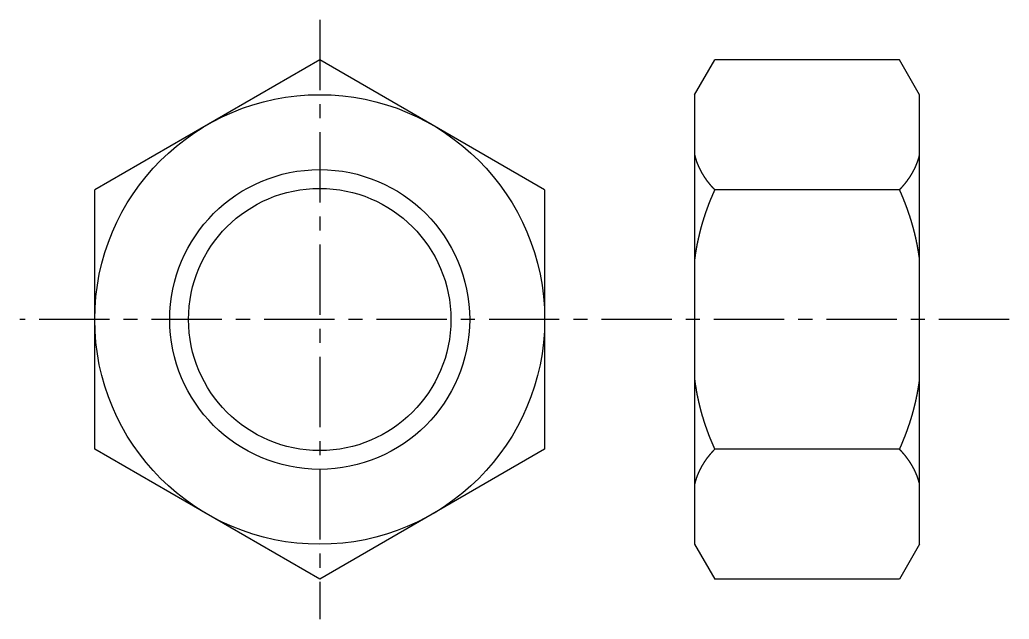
# Model space of a CAD drawing. Extents: x 56 to 259, y 61 to 128.
# Drawn here: x 241.15 to 258.74, y 106.03 to 116.69 of the extents above; entities that cross this region are included whole.
import ezdxf

# ---------------------------------------------------------------- set-up
doc = ezdxf.new("R2010")
doc.units = 0
doc.linetypes.add('CENTER', pattern=[2, 1.25, -0.25, 0.25, -0.25])
doc.layers.get('0').update_dxf_attribs({"linetype": 'CONTINUOUS'})
doc.layers.add('CENTER', color=1, linetype='CENTER')

msp = doc.modelspace()

# ---------------------------------------------------------------- linework, layer by layer
at = {"color": 7, "linetype": 'CONTINUOUS'}
for p, q in [((246.482, 115.98), (242.482, 113.671)), ((250.482, 113.671), (246.482, 115.98)), ((253.149, 115.362), (253.506, 115.98)), ((256.792, 115.98), (253.506, 115.98)), ((257.149, 115.362), (256.792, 115.98)), ((253.149, 115.362), (253.149, 111.362)), ((257.149, 111.362), (257.149, 115.362)), ((242.482, 109.052), (242.482, 113.671)), ((250.482, 113.671), (250.482, 109.052)), ((256.792, 113.671), (253.506, 113.671)), ((253.149, 111.362), (253.149, 107.362)), ((257.149, 107.362), (257.149, 111.362)), ((246.482, 106.743), (242.482, 109.052)), ((250.482, 109.052), (246.482, 106.743)), ((256.792, 109.052), (253.506, 109.052)), ((253.149, 107.362), (253.506, 106.743)), ((257.149, 107.362), (256.792, 106.743)), ((256.792, 106.743), (253.506, 106.743))]:
    msp.add_line(p, q, dxfattribs=at)
at = {"color": 7}
for points in [[(253.149, 114.29, 0), (253.149, 114.287, 0), (253.15, 114.285, 0), (253.151, 114.282, 0), (253.151, 114.28, 0), (253.152, 114.278, 0), (253.152, 114.275, 0), (253.153, 114.273, 0), (253.154, 114.27, 0), (253.154, 114.268, 0), (253.155, 114.265, 0), (253.155, 114.263, 0), (253.156, 114.26, 0), (253.157, 114.258, 0), (253.157, 114.256, 0), (253.158, 114.253, 0), (253.159, 114.251, 0), (253.159, 114.248, 0), (253.16, 114.246, 0), (253.161, 114.243, 0), (253.161, 114.241, 0), (253.162, 114.239, 0), (253.163, 114.236, 0), (253.163, 114.234, 0), (253.164, 114.231, 0), (253.165, 114.229, 0), (253.166, 114.226, 0), (253.166, 114.224, 0), (253.167, 114.222, 0), (253.168, 114.219, 0), (253.169, 114.217, 0), (253.169, 114.214, 0), (253.17, 114.212, 0), (253.171, 114.21, 0), (253.172, 114.207, 0), (253.172, 114.205, 0), (253.173, 114.202, 0), (253.174, 114.2, 0), (253.175, 114.198, 0), (253.175, 114.195, 0), (253.176, 114.193, 0), (253.177, 114.19, 0), (253.178, 114.188, 0), (253.179, 114.186, 0), (253.179, 114.183, 0), (253.18, 114.181, 0), (253.181, 114.178, 0), (253.182, 114.176, 0), (253.183, 114.174, 0), (253.184, 114.171, 0), (253.184, 114.169, 0), (253.185, 114.167, 0), (253.186, 114.164, 0), (253.187, 114.162, 0), (253.188, 114.159, 0), (253.189, 114.157, 0), (253.19, 114.155, 0), (253.19, 114.152, 0), (253.191, 114.15, 0), (253.192, 114.148, 0), (253.193, 114.145, 0), (253.194, 114.143, 0), (253.195, 114.141, 0), (253.196, 114.138, 0), (253.197, 114.136, 0), (253.198, 114.134, 0), (253.199, 114.131, 0), (253.2, 114.129, 0), (253.2, 114.126, 0), (253.201, 114.124, 0), (253.202, 114.122, 0), (253.203, 114.119, 0), (253.204, 114.117, 0), (253.205, 114.115, 0), (253.206, 114.112, 0), (253.207, 114.11, 0), (253.208, 114.108, 0), (253.209, 114.106, 0), (253.21, 114.103, 0), (253.211, 114.101, 0), (253.212, 114.099, 0), (253.213, 114.096, 0), (253.214, 114.094, 0), (253.215, 114.092, 0), (253.216, 114.089, 0), (253.217, 114.087, 0), (253.218, 114.085, 0), (253.219, 114.082, 0), (253.22, 114.08, 0), (253.221, 114.078, 0), (253.222, 114.076, 0), (253.223, 114.073, 0), (253.224, 114.071, 0), (253.226, 114.069, 0), (253.227, 114.066, 0), (253.228, 114.064, 0), (253.229, 114.062, 0), (253.23, 114.06, 0), (253.231, 114.057, 0), (253.232, 114.055, 0), (253.233, 114.053, 0), (253.234, 114.05, 0), (253.235, 114.048, 0), (253.236, 114.046, 0), (253.237, 114.044, 0), (253.239, 114.041, 0), (253.24, 114.039, 0), (253.241, 114.037, 0), (253.242, 114.035, 0), (253.243, 114.032, 0), (253.244, 114.03, 0), (253.245, 114.028, 0), (253.246, 114.026, 0), (253.248, 114.023, 0), (253.249, 114.021, 0), (253.25, 114.019, 0), (253.251, 114.017, 0), (253.252, 114.014, 0), (253.253, 114.012, 0), (253.255, 114.01, 0), (253.256, 114.008, 0), (253.257, 114.005, 0), (253.258, 114.003, 0), (253.259, 114.001, 0), (253.261, 113.999, 0), (253.262, 113.997, 0), (253.263, 113.994, 0), (253.264, 113.992, 0), (253.265, 113.99, 0), (253.267, 113.988, 0), (253.268, 113.986, 0), (253.269, 113.983, 0), (253.27, 113.981, 0), (253.272, 113.979, 0), (253.273, 113.977, 0), (253.274, 113.975, 0), (253.275, 113.972, 0), (253.277, 113.97, 0), (253.278, 113.968, 0), (253.279, 113.966, 0), (253.28, 113.964, 0), (253.282, 113.961, 0), (253.283, 113.959, 0), (253.284, 113.957, 0), (253.285, 113.955, 0), (253.287, 113.953, 0), (253.288, 113.951, 0), (253.289, 113.948, 0), (253.291, 113.946, 0), (253.292, 113.944, 0), (253.293, 113.942, 0), (253.294, 113.94, 0), (253.296, 113.938, 0), (253.297, 113.935, 0), (253.298, 113.933, 0), (253.3, 113.931, 0), (253.301, 113.929, 0), (253.302, 113.927, 0), (253.304, 113.925, 0), (253.305, 113.923, 0), (253.306, 113.92, 0), (253.308, 113.918, 0), (253.309, 113.916, 0), (253.311, 113.914, 0), (253.312, 113.912, 0), (253.313, 113.91, 0), (253.315, 113.908, 0), (253.316, 113.906, 0), (253.317, 113.904, 0), (253.319, 113.901, 0), (253.32, 113.899, 0), (253.321, 113.897, 0), (253.323, 113.895, 0), (253.324, 113.893, 0), (253.326, 113.891, 0), (253.327, 113.889, 0), (253.328, 113.887, 0), (253.33, 113.885, 0), (253.331, 113.883, 0), (253.333, 113.88, 0), (253.334, 113.878, 0), (253.336, 113.876, 0), (253.337, 113.874, 0), (253.338, 113.872, 0), (253.34, 113.87, 0), (253.341, 113.868, 0), (253.343, 113.866, 0), (253.344, 113.864, 0), (253.346, 113.862, 0), (253.347, 113.86, 0), (253.349, 113.858, 0), (253.35, 113.856, 0), (253.351, 113.854, 0), (253.353, 113.852, 0), (253.354, 113.849, 0), (253.356, 113.847, 0), (253.357, 113.845, 0), (253.359, 113.843, 0), (253.36, 113.841, 0), (253.362, 113.839, 0), (253.363, 113.837, 0), (253.365, 113.835, 0), (253.366, 113.833, 0), (253.368, 113.831, 0), (253.369, 113.829, 0), (253.371, 113.827, 0), (253.372, 113.825, 0), (253.374, 113.823, 0), (253.375, 113.821, 0), (253.377, 113.819, 0), (253.378, 113.817, 0), (253.38, 113.815, 0), (253.382, 113.813, 0), (253.383, 113.811, 0), (253.385, 113.809, 0), (253.386, 113.807, 0), (253.388, 113.805, 0), (253.389, 113.803, 0), (253.391, 113.801, 0), (253.392, 113.799, 0), (253.394, 113.797, 0), (253.396, 113.795, 0), (253.397, 113.793, 0), (253.399, 113.791, 0), (253.4, 113.789, 0), (253.402, 113.787, 0), (253.403, 113.785, 0), (253.405, 113.783, 0), (253.407, 113.781, 0), (253.408, 113.78, 0), (253.41, 113.778, 0), (253.411, 113.776, 0), (253.413, 113.774, 0), (253.415, 113.772, 0), (253.416, 113.77, 0), (253.418, 113.768, 0), (253.419, 113.766, 0), (253.421, 113.764, 0), (253.423, 113.762, 0), (253.424, 113.76, 0), (253.426, 113.758, 0), (253.428, 113.756, 0), (253.429, 113.754, 0), (253.431, 113.752, 0), (253.432, 113.751, 0), (253.434, 113.749, 0), (253.436, 113.747, 0), (253.437, 113.745, 0), (253.439, 113.743, 0), (253.441, 113.741, 0), (253.442, 113.739, 0), (253.444, 113.737, 0), (253.446, 113.735, 0), (253.447, 113.733, 0), (253.449, 113.732, 0), (253.451, 113.73, 0), (253.452, 113.728, 0), (253.454, 113.726, 0), (253.456, 113.724, 0), (253.458, 113.722, 0), (253.459, 113.72, 0), (253.461, 113.718, 0), (253.463, 113.717, 0), (253.464, 113.715, 0), (253.466, 113.713, 0), (253.468, 113.711, 0), (253.469, 113.709, 0), (253.471, 113.707, 0), (253.473, 113.705, 0), (253.475, 113.704, 0), (253.476, 113.702, 0), (253.478, 113.7, 0), (253.48, 113.698, 0), (253.482, 113.696, 0), (253.483, 113.694, 0), (253.485, 113.693, 0), (253.487, 113.691, 0), (253.488, 113.689, 0), (253.49, 113.687, 0), (253.492, 113.685, 0), (253.494, 113.684, 0), (253.495, 113.682, 0), (253.497, 113.68, 0), (253.499, 113.678, 0), (253.501, 113.676, 0), (253.503, 113.675, 0), (253.504, 113.673, 0), (253.506, 113.671, 0)], [(256.792, 113.671, 0), (256.793, 113.673, 0), (256.795, 113.675, 0), (256.797, 113.676, 0), (256.799, 113.678, 0), (256.8, 113.68, 0), (256.802, 113.682, 0), (256.804, 113.684, 0), (256.806, 113.685, 0), (256.807, 113.687, 0), (256.809, 113.689, 0), (256.811, 113.691, 0), (256.813, 113.693, 0), (256.814, 113.695, 0), (256.816, 113.696, 0), (256.818, 113.698, 0), (256.82, 113.7, 0), (256.821, 113.702, 0), (256.823, 113.704, 0), (256.825, 113.706, 0), (256.827, 113.707, 0), (256.828, 113.709, 0), (256.83, 113.711, 0), (256.832, 113.713, 0), (256.833, 113.715, 0), (256.835, 113.717, 0), (256.837, 113.719, 0), (256.839, 113.72, 0), (256.84, 113.722, 0), (256.842, 113.724, 0), (256.844, 113.726, 0), (256.845, 113.728, 0), (256.847, 113.73, 0), (256.849, 113.732, 0), (256.85, 113.734, 0), (256.852, 113.735, 0), (256.854, 113.737, 0), (256.855, 113.739, 0), (256.857, 113.741, 0), (256.859, 113.743, 0), (256.86, 113.745, 0), (256.862, 113.747, 0), (256.864, 113.749, 0), (256.865, 113.751, 0), (256.867, 113.753, 0), (256.869, 113.755, 0), (256.87, 113.756, 0), (256.872, 113.758, 0), (256.874, 113.76, 0), (256.875, 113.762, 0), (256.877, 113.764, 0), (256.878, 113.766, 0), (256.88, 113.768, 0), (256.882, 113.77, 0), (256.883, 113.772, 0), (256.885, 113.774, 0), (256.886, 113.776, 0), (256.888, 113.778, 0), (256.89, 113.78, 0), (256.891, 113.782, 0), (256.893, 113.784, 0), (256.894, 113.786, 0), (256.896, 113.788, 0), (256.898, 113.79, 0), (256.899, 113.791, 0), (256.901, 113.793, 0), (256.902, 113.795, 0), (256.904, 113.797, 0), (256.905, 113.799, 0), (256.907, 113.801, 0), (256.909, 113.803, 0), (256.91, 113.805, 0), (256.912, 113.807, 0), (256.913, 113.809, 0), (256.915, 113.811, 0), (256.916, 113.813, 0), (256.918, 113.815, 0), (256.919, 113.817, 0), (256.921, 113.819, 0), (256.922, 113.821, 0), (256.924, 113.823, 0), (256.926, 113.825, 0), (256.927, 113.827, 0), (256.929, 113.829, 0), (256.93, 113.831, 0), (256.932, 113.833, 0), (256.933, 113.835, 0), (256.935, 113.838, 0), (256.936, 113.84, 0), (256.938, 113.842, 0), (256.939, 113.844, 0), (256.941, 113.846, 0), (256.942, 113.848, 0), (256.943, 113.85, 0), (256.945, 113.852, 0), (256.946, 113.854, 0), (256.948, 113.856, 0), (256.949, 113.858, 0), (256.951, 113.86, 0), (256.952, 113.862, 0), (256.954, 113.864, 0), (256.955, 113.866, 0), (256.957, 113.868, 0), (256.958, 113.87, 0), (256.959, 113.872, 0), (256.961, 113.875, 0), (256.962, 113.877, 0), (256.964, 113.879, 0), (256.965, 113.881, 0), (256.967, 113.883, 0), (256.968, 113.885, 0), (256.969, 113.887, 0), (256.971, 113.889, 0), (256.972, 113.891, 0), (256.974, 113.893, 0), (256.975, 113.895, 0), (256.976, 113.898, 0), (256.978, 113.9, 0), (256.979, 113.902, 0), (256.981, 113.904, 0), (256.982, 113.906, 0), (256.983, 113.908, 0), (256.985, 113.91, 0), (256.986, 113.912, 0), (256.987, 113.915, 0), (256.989, 113.917, 0), (256.99, 113.919, 0), (256.992, 113.921, 0), (256.993, 113.923, 0), (256.994, 113.925, 0), (256.996, 113.927, 0), (256.997, 113.929, 0), (256.998, 113.932, 0), (257, 113.934, 0), (257.001, 113.936, 0), (257.002, 113.938, 0), (257.003, 113.94, 0), (257.005, 113.942, 0), (257.006, 113.945, 0), (257.007, 113.947, 0), (257.009, 113.949, 0), (257.01, 113.951, 0), (257.011, 113.953, 0), (257.013, 113.955, 0), (257.014, 113.958, 0), (257.015, 113.96, 0), (257.016, 113.962, 0), (257.018, 113.964, 0), (257.019, 113.966, 0), (257.02, 113.968, 0), (257.021, 113.971, 0), (257.023, 113.973, 0), (257.024, 113.975, 0), (257.025, 113.977, 0), (257.026, 113.979, 0), (257.028, 113.982, 0), (257.029, 113.984, 0), (257.03, 113.986, 0), (257.031, 113.988, 0), (257.033, 113.99, 0), (257.034, 113.993, 0), (257.035, 113.995, 0), (257.036, 113.997, 0), (257.037, 113.999, 0), (257.039, 114.002, 0), (257.04, 114.004, 0), (257.041, 114.006, 0), (257.042, 114.008, 0), (257.043, 114.01, 0), (257.045, 114.013, 0), (257.046, 114.015, 0), (257.047, 114.017, 0), (257.048, 114.019, 0), (257.049, 114.022, 0), (257.05, 114.024, 0), (257.052, 114.026, 0), (257.053, 114.028, 0), (257.054, 114.031, 0), (257.055, 114.033, 0), (257.056, 114.035, 0), (257.057, 114.037, 0), (257.058, 114.04, 0), (257.059, 114.042, 0), (257.061, 114.044, 0), (257.062, 114.047, 0), (257.063, 114.049, 0), (257.064, 114.051, 0), (257.065, 114.053, 0), (257.066, 114.056, 0), (257.067, 114.058, 0), (257.068, 114.06, 0), (257.069, 114.062, 0), (257.07, 114.065, 0), (257.071, 114.067, 0), (257.073, 114.069, 0), (257.074, 114.072, 0), (257.075, 114.074, 0), (257.076, 114.076, 0), (257.077, 114.079, 0), (257.078, 114.081, 0), (257.079, 114.083, 0), (257.08, 114.085, 0), (257.081, 114.088, 0), (257.082, 114.09, 0), (257.083, 114.092, 0), (257.084, 114.095, 0), (257.085, 114.097, 0), (257.086, 114.099, 0), (257.087, 114.102, 0), (257.088, 114.104, 0), (257.089, 114.106, 0), (257.09, 114.109, 0), (257.091, 114.111, 0), (257.092, 114.113, 0), (257.093, 114.116, 0), (257.094, 114.118, 0), (257.095, 114.12, 0), (257.096, 114.123, 0), (257.097, 114.125, 0), (257.098, 114.127, 0), (257.098, 114.13, 0), (257.099, 114.132, 0), (257.1, 114.134, 0), (257.101, 114.137, 0), (257.102, 114.139, 0), (257.103, 114.141, 0), (257.104, 114.144, 0), (257.105, 114.146, 0), (257.106, 114.148, 0), (257.107, 114.151, 0), (257.108, 114.153, 0), (257.108, 114.156, 0), (257.109, 114.158, 0), (257.11, 114.16, 0), (257.111, 114.163, 0), (257.112, 114.165, 0), (257.113, 114.167, 0), (257.114, 114.17, 0), (257.114, 114.172, 0), (257.115, 114.175, 0), (257.116, 114.177, 0), (257.117, 114.179, 0), (257.118, 114.182, 0), (257.119, 114.184, 0), (257.119, 114.186, 0), (257.12, 114.189, 0), (257.121, 114.191, 0), (257.122, 114.194, 0), (257.123, 114.196, 0), (257.123, 114.198, 0), (257.124, 114.201, 0), (257.125, 114.203, 0), (257.126, 114.206, 0), (257.126, 114.208, 0), (257.127, 114.211, 0), (257.128, 114.213, 0), (257.129, 114.215, 0), (257.129, 114.218, 0), (257.13, 114.22, 0), (257.131, 114.223, 0), (257.132, 114.225, 0), (257.132, 114.227, 0), (257.133, 114.23, 0), (257.134, 114.232, 0), (257.135, 114.235, 0), (257.135, 114.237, 0), (257.136, 114.24, 0), (257.137, 114.242, 0), (257.137, 114.244, 0), (257.138, 114.247, 0), (257.139, 114.249, 0), (257.139, 114.252, 0), (257.14, 114.254, 0), (257.141, 114.257, 0), (257.141, 114.259, 0), (257.142, 114.261, 0), (257.143, 114.264, 0), (257.143, 114.266, 0), (257.144, 114.269, 0), (257.144, 114.271, 0), (257.145, 114.274, 0), (257.146, 114.276, 0), (257.146, 114.279, 0), (257.147, 114.281, 0), (257.147, 114.284, 0), (257.148, 114.286, 0), (257.149, 114.288, 0), (257.149, 114.291, 0)], [(253.506, 113.671, 0), (253.504, 113.667, 0), (253.502, 113.663, 0), (253.501, 113.659, 0), (253.499, 113.655, 0), (253.497, 113.651, 0), (253.495, 113.646, 0), (253.493, 113.642, 0), (253.491, 113.638, 0), (253.489, 113.634, 0), (253.488, 113.63, 0), (253.486, 113.626, 0), (253.484, 113.622, 0), (253.482, 113.618, 0), (253.48, 113.613, 0), (253.479, 113.609, 0), (253.477, 113.605, 0), (253.475, 113.601, 0), (253.473, 113.597, 0), (253.471, 113.593, 0), (253.47, 113.589, 0), (253.468, 113.585, 0), (253.466, 113.58, 0), (253.464, 113.576, 0), (253.462, 113.572, 0), (253.461, 113.568, 0), (253.459, 113.564, 0), (253.457, 113.56, 0), (253.455, 113.556, 0), (253.454, 113.551, 0), (253.452, 113.547, 0), (253.45, 113.543, 0), (253.448, 113.539, 0), (253.447, 113.535, 0), (253.445, 113.531, 0), (253.443, 113.527, 0), (253.441, 113.522, 0), (253.44, 113.518, 0), (253.438, 113.514, 0), (253.436, 113.51, 0), (253.435, 113.506, 0), (253.433, 113.502, 0), (253.431, 113.497, 0), (253.43, 113.493, 0), (253.428, 113.489, 0), (253.426, 113.485, 0), (253.424, 113.481, 0), (253.423, 113.477, 0), (253.421, 113.472, 0), (253.419, 113.468, 0), (253.418, 113.464, 0), (253.416, 113.46, 0), (253.414, 113.456, 0), (253.413, 113.451, 0), (253.411, 113.447, 0), (253.41, 113.443, 0), (253.408, 113.439, 0), (253.406, 113.435, 0), (253.405, 113.43, 0), (253.403, 113.426, 0), (253.401, 113.422, 0), (253.4, 113.418, 0), (253.398, 113.414, 0), (253.397, 113.409, 0), (253.395, 113.405, 0), (253.393, 113.401, 0), (253.392, 113.397, 0), (253.39, 113.393, 0), (253.389, 113.388, 0), (253.387, 113.384, 0), (253.385, 113.38, 0), (253.384, 113.376, 0), (253.382, 113.371, 0), (253.381, 113.367, 0), (253.379, 113.363, 0), (253.378, 113.359, 0), (253.376, 113.355, 0), (253.374, 113.35, 0), (253.373, 113.346, 0), (253.371, 113.342, 0), (253.37, 113.338, 0), (253.368, 113.333, 0), (253.367, 113.329, 0), (253.365, 113.325, 0), (253.364, 113.321, 0), (253.362, 113.316, 0), (253.361, 113.312, 0), (253.359, 113.308, 0), (253.358, 113.304, 0), (253.356, 113.3, 0), (253.355, 113.295, 0), (253.353, 113.291, 0), (253.352, 113.287, 0), (253.35, 113.283, 0), (253.349, 113.278, 0), (253.347, 113.274, 0), (253.346, 113.27, 0), (253.344, 113.265, 0), (253.343, 113.261, 0), (253.341, 113.257, 0), (253.34, 113.253, 0), (253.339, 113.248, 0), (253.337, 113.244, 0), (253.336, 113.24, 0), (253.334, 113.236, 0), (253.333, 113.231, 0), (253.331, 113.227, 0), (253.33, 113.223, 0), (253.329, 113.219, 0), (253.327, 113.214, 0), (253.326, 113.21, 0), (253.324, 113.206, 0), (253.323, 113.201, 0), (253.322, 113.197, 0), (253.32, 113.193, 0), (253.319, 113.189, 0), (253.317, 113.184, 0), (253.316, 113.18, 0), (253.315, 113.176, 0), (253.313, 113.171, 0), (253.312, 113.167, 0), (253.311, 113.163, 0), (253.309, 113.159, 0), (253.308, 113.154, 0), (253.307, 113.15, 0), (253.305, 113.146, 0), (253.304, 113.141, 0), (253.303, 113.137, 0), (253.301, 113.133, 0), (253.3, 113.128, 0), (253.299, 113.124, 0), (253.297, 113.12, 0), (253.296, 113.116, 0), (253.295, 113.111, 0), (253.293, 113.107, 0), (253.292, 113.103, 0), (253.291, 113.098, 0), (253.289, 113.094, 0), (253.288, 113.09, 0), (253.287, 113.085, 0), (253.286, 113.081, 0), (253.284, 113.077, 0), (253.283, 113.072, 0), (253.282, 113.068, 0), (253.281, 113.064, 0), (253.279, 113.059, 0), (253.278, 113.055, 0), (253.277, 113.051, 0), (253.276, 113.046, 0), (253.274, 113.042, 0), (253.273, 113.038, 0), (253.272, 113.033, 0), (253.271, 113.029, 0), (253.269, 113.025, 0), (253.268, 113.02, 0), (253.267, 113.016, 0), (253.266, 113.012, 0), (253.265, 113.007, 0), (253.263, 113.003, 0), (253.262, 112.999, 0), (253.261, 112.994, 0), (253.26, 112.99, 0), (253.259, 112.986, 0), (253.258, 112.981, 0), (253.256, 112.977, 0), (253.255, 112.973, 0), (253.254, 112.968, 0), (253.253, 112.964, 0), (253.252, 112.96, 0), (253.251, 112.955, 0), (253.25, 112.951, 0), (253.248, 112.947, 0), (253.247, 112.942, 0), (253.246, 112.938, 0), (253.245, 112.933, 0), (253.244, 112.929, 0), (253.243, 112.925, 0), (253.242, 112.92, 0), (253.241, 112.916, 0), (253.239, 112.912, 0), (253.238, 112.907, 0), (253.237, 112.903, 0), (253.236, 112.899, 0), (253.235, 112.894, 0), (253.234, 112.89, 0), (253.233, 112.885, 0), (253.232, 112.881, 0), (253.231, 112.877, 0), (253.23, 112.872, 0), (253.229, 112.868, 0), (253.228, 112.864, 0), (253.227, 112.859, 0), (253.226, 112.855, 0), (253.225, 112.85, 0), (253.224, 112.846, 0), (253.223, 112.842, 0), (253.222, 112.837, 0), (253.221, 112.833, 0), (253.22, 112.828, 0), (253.219, 112.824, 0), (253.218, 112.82, 0), (253.217, 112.815, 0), (253.216, 112.811, 0), (253.215, 112.806, 0), (253.214, 112.802, 0), (253.213, 112.798, 0), (253.212, 112.793, 0), (253.211, 112.789, 0), (253.21, 112.784, 0), (253.209, 112.78, 0), (253.208, 112.776, 0), (253.207, 112.771, 0), (253.206, 112.767, 0), (253.205, 112.762, 0), (253.204, 112.758, 0), (253.203, 112.754, 0), (253.202, 112.749, 0), (253.201, 112.745, 0), (253.2, 112.74, 0), (253.199, 112.736, 0), (253.199, 112.732, 0), (253.198, 112.727, 0), (253.197, 112.723, 0), (253.196, 112.718, 0), (253.195, 112.714, 0), (253.194, 112.71, 0), (253.193, 112.705, 0), (253.192, 112.701, 0), (253.191, 112.696, 0), (253.191, 112.692, 0), (253.19, 112.687, 0), (253.189, 112.683, 0), (253.188, 112.679, 0), (253.187, 112.674, 0), (253.186, 112.67, 0), (253.186, 112.665, 0), (253.185, 112.661, 0), (253.184, 112.657, 0), (253.183, 112.652, 0), (253.182, 112.648, 0), (253.181, 112.643, 0), (253.181, 112.639, 0), (253.18, 112.634, 0), (253.179, 112.63, 0), (253.178, 112.625, 0), (253.177, 112.621, 0), (253.177, 112.617, 0), (253.176, 112.612, 0), (253.175, 112.608, 0), (253.174, 112.603, 0), (253.174, 112.599, 0), (253.173, 112.594, 0), (253.172, 112.59, 0), (253.171, 112.586, 0), (253.171, 112.581, 0), (253.17, 112.577, 0), (253.169, 112.572, 0), (253.168, 112.568, 0), (253.168, 112.563, 0), (253.167, 112.559, 0), (253.166, 112.554, 0), (253.166, 112.55, 0), (253.165, 112.546, 0), (253.164, 112.541, 0), (253.163, 112.537, 0), (253.163, 112.532, 0), (253.162, 112.528, 0), (253.161, 112.523, 0), (253.161, 112.519, 0), (253.16, 112.514, 0), (253.159, 112.51, 0), (253.159, 112.505, 0), (253.158, 112.501, 0), (253.157, 112.497, 0), (253.157, 112.492, 0), (253.156, 112.488, 0), (253.156, 112.483, 0), (253.155, 112.479, 0), (253.154, 112.474, 0), (253.154, 112.47, 0), (253.153, 112.465, 0), (253.152, 112.461, 0), (253.152, 112.456, 0), (253.151, 112.452, 0), (253.151, 112.448, 0), (253.15, 112.443, 0), (253.15, 112.439, 0), (253.149, 112.434, 0)], [(257.149, 112.433, 0), (257.148, 112.438, 0), (257.148, 112.442, 0), (257.147, 112.447, 0), (257.147, 112.451, 0), (257.146, 112.456, 0), (257.145, 112.46, 0), (257.145, 112.465, 0), (257.144, 112.469, 0), (257.143, 112.474, 0), (257.143, 112.478, 0), (257.142, 112.483, 0), (257.142, 112.487, 0), (257.141, 112.491, 0), (257.14, 112.496, 0), (257.14, 112.5, 0), (257.139, 112.505, 0), (257.138, 112.509, 0), (257.138, 112.514, 0), (257.137, 112.518, 0), (257.136, 112.523, 0), (257.136, 112.527, 0), (257.135, 112.532, 0), (257.134, 112.536, 0), (257.134, 112.54, 0), (257.133, 112.545, 0), (257.132, 112.549, 0), (257.132, 112.554, 0), (257.131, 112.558, 0), (257.13, 112.563, 0), (257.129, 112.567, 0), (257.129, 112.572, 0), (257.128, 112.576, 0), (257.127, 112.58, 0), (257.126, 112.585, 0), (257.126, 112.589, 0), (257.125, 112.594, 0), (257.124, 112.598, 0), (257.123, 112.603, 0), (257.123, 112.607, 0), (257.122, 112.612, 0), (257.121, 112.616, 0), (257.12, 112.62, 0), (257.12, 112.625, 0), (257.119, 112.629, 0), (257.118, 112.634, 0), (257.117, 112.638, 0), (257.116, 112.643, 0), (257.116, 112.647, 0), (257.115, 112.651, 0), (257.114, 112.656, 0), (257.113, 112.66, 0), (257.112, 112.665, 0), (257.111, 112.669, 0), (257.111, 112.674, 0), (257.11, 112.678, 0), (257.109, 112.682, 0), (257.108, 112.687, 0), (257.107, 112.691, 0), (257.106, 112.696, 0), (257.105, 112.7, 0), (257.105, 112.705, 0), (257.104, 112.709, 0), (257.103, 112.713, 0), (257.102, 112.718, 0), (257.101, 112.722, 0), (257.1, 112.727, 0), (257.099, 112.731, 0), (257.098, 112.735, 0), (257.097, 112.74, 0), (257.097, 112.744, 0), (257.096, 112.749, 0), (257.095, 112.753, 0), (257.094, 112.758, 0), (257.093, 112.762, 0), (257.092, 112.766, 0), (257.091, 112.771, 0), (257.09, 112.775, 0), (257.089, 112.78, 0), (257.088, 112.784, 0), (257.087, 112.788, 0), (257.086, 112.793, 0), (257.085, 112.797, 0), (257.084, 112.802, 0), (257.083, 112.806, 0), (257.082, 112.81, 0), (257.081, 112.815, 0), (257.08, 112.819, 0), (257.079, 112.824, 0), (257.078, 112.828, 0), (257.077, 112.832, 0), (257.076, 112.837, 0), (257.075, 112.841, 0), (257.074, 112.845, 0), (257.073, 112.85, 0), (257.072, 112.854, 0), (257.071, 112.859, 0), (257.07, 112.863, 0), (257.069, 112.867, 0), (257.068, 112.872, 0), (257.067, 112.876, 0), (257.066, 112.881, 0), (257.065, 112.885, 0), (257.064, 112.889, 0), (257.063, 112.894, 0), (257.062, 112.898, 0), (257.06, 112.902, 0), (257.059, 112.907, 0), (257.058, 112.911, 0), (257.057, 112.916, 0), (257.056, 112.92, 0), (257.055, 112.924, 0), (257.054, 112.929, 0), (257.053, 112.933, 0), (257.052, 112.937, 0), (257.051, 112.942, 0), (257.049, 112.946, 0), (257.048, 112.95, 0), (257.047, 112.955, 0), (257.046, 112.959, 0), (257.045, 112.964, 0), (257.044, 112.968, 0), (257.043, 112.972, 0), (257.041, 112.977, 0), (257.04, 112.981, 0), (257.039, 112.985, 0), (257.038, 112.99, 0), (257.037, 112.994, 0), (257.036, 112.998, 0), (257.034, 113.003, 0), (257.033, 113.007, 0), (257.032, 113.011, 0), (257.031, 113.016, 0), (257.03, 113.02, 0), (257.028, 113.024, 0), (257.027, 113.029, 0), (257.026, 113.033, 0), (257.025, 113.037, 0), (257.023, 113.042, 0), (257.022, 113.046, 0), (257.021, 113.05, 0), (257.02, 113.055, 0), (257.018, 113.059, 0), (257.017, 113.063, 0), (257.016, 113.068, 0), (257.015, 113.072, 0), (257.013, 113.076, 0), (257.012, 113.081, 0), (257.011, 113.085, 0), (257.01, 113.089, 0), (257.008, 113.094, 0), (257.007, 113.098, 0), (257.006, 113.102, 0), (257.004, 113.107, 0), (257.003, 113.111, 0), (257.002, 113.115, 0), (257.001, 113.12, 0), (256.999, 113.124, 0), (256.998, 113.128, 0), (256.997, 113.132, 0), (256.995, 113.137, 0), (256.994, 113.141, 0), (256.993, 113.145, 0), (256.991, 113.15, 0), (256.99, 113.154, 0), (256.989, 113.158, 0), (256.987, 113.163, 0), (256.986, 113.167, 0), (256.984, 113.171, 0), (256.983, 113.175, 0), (256.982, 113.18, 0), (256.98, 113.184, 0), (256.979, 113.188, 0), (256.978, 113.193, 0), (256.976, 113.197, 0), (256.975, 113.201, 0), (256.973, 113.205, 0), (256.972, 113.21, 0), (256.971, 113.214, 0), (256.969, 113.218, 0), (256.968, 113.223, 0), (256.966, 113.227, 0), (256.965, 113.231, 0), (256.964, 113.235, 0), (256.962, 113.24, 0), (256.961, 113.244, 0), (256.959, 113.248, 0), (256.958, 113.252, 0), (256.956, 113.257, 0), (256.955, 113.261, 0), (256.953, 113.265, 0), (256.952, 113.27, 0), (256.95, 113.274, 0), (256.949, 113.278, 0), (256.947, 113.282, 0), (256.946, 113.287, 0), (256.945, 113.291, 0), (256.943, 113.295, 0), (256.942, 113.299, 0), (256.94, 113.304, 0), (256.939, 113.308, 0), (256.937, 113.312, 0), (256.936, 113.316, 0), (256.934, 113.321, 0), (256.932, 113.325, 0), (256.931, 113.329, 0), (256.929, 113.333, 0), (256.928, 113.337, 0), (256.926, 113.342, 0), (256.925, 113.346, 0), (256.923, 113.35, 0), (256.922, 113.354, 0), (256.92, 113.359, 0), (256.919, 113.363, 0), (256.917, 113.367, 0), (256.915, 113.371, 0), (256.914, 113.376, 0), (256.912, 113.38, 0), (256.911, 113.384, 0), (256.909, 113.388, 0), (256.908, 113.392, 0), (256.906, 113.397, 0), (256.904, 113.401, 0), (256.903, 113.405, 0), (256.901, 113.409, 0), (256.9, 113.413, 0), (256.898, 113.418, 0), (256.896, 113.422, 0), (256.895, 113.426, 0), (256.893, 113.43, 0), (256.891, 113.434, 0), (256.89, 113.439, 0), (256.888, 113.443, 0), (256.887, 113.447, 0), (256.885, 113.451, 0), (256.883, 113.455, 0), (256.882, 113.46, 0), (256.88, 113.464, 0), (256.878, 113.468, 0), (256.877, 113.472, 0), (256.875, 113.476, 0), (256.873, 113.481, 0), (256.872, 113.485, 0), (256.87, 113.489, 0), (256.868, 113.493, 0), (256.867, 113.497, 0), (256.865, 113.501, 0), (256.863, 113.506, 0), (256.861, 113.51, 0), (256.86, 113.514, 0), (256.858, 113.518, 0), (256.856, 113.522, 0), (256.855, 113.526, 0), (256.853, 113.531, 0), (256.851, 113.535, 0), (256.849, 113.539, 0), (256.848, 113.543, 0), (256.846, 113.547, 0), (256.844, 113.551, 0), (256.842, 113.556, 0), (256.841, 113.56, 0), (256.839, 113.564, 0), (256.837, 113.568, 0), (256.835, 113.572, 0), (256.834, 113.576, 0), (256.832, 113.58, 0), (256.83, 113.585, 0), (256.828, 113.589, 0), (256.826, 113.593, 0), (256.825, 113.597, 0), (256.823, 113.601, 0), (256.821, 113.605, 0), (256.819, 113.609, 0), (256.817, 113.613, 0), (256.816, 113.618, 0), (256.814, 113.622, 0), (256.812, 113.626, 0), (256.81, 113.63, 0), (256.808, 113.634, 0), (256.806, 113.638, 0), (256.805, 113.642, 0), (256.803, 113.646, 0), (256.801, 113.65, 0), (256.799, 113.655, 0), (256.797, 113.659, 0), (256.795, 113.663, 0), (256.793, 113.667, 0), (256.792, 113.671, 0)], [(253.149, 110.29, 0), (253.149, 110.285, 0), (253.15, 110.281, 0), (253.151, 110.276, 0), (253.151, 110.272, 0), (253.152, 110.267, 0), (253.152, 110.263, 0), (253.153, 110.259, 0), (253.154, 110.254, 0), (253.154, 110.25, 0), (253.155, 110.245, 0), (253.155, 110.241, 0), (253.156, 110.236, 0), (253.157, 110.232, 0), (253.157, 110.227, 0), (253.158, 110.223, 0), (253.159, 110.218, 0), (253.159, 110.214, 0), (253.16, 110.209, 0), (253.161, 110.205, 0), (253.161, 110.201, 0), (253.162, 110.196, 0), (253.163, 110.192, 0), (253.163, 110.187, 0), (253.164, 110.183, 0), (253.165, 110.178, 0), (253.165, 110.174, 0), (253.166, 110.169, 0), (253.167, 110.165, 0), (253.168, 110.161, 0), (253.168, 110.156, 0), (253.169, 110.152, 0), (253.17, 110.147, 0), (253.171, 110.143, 0), (253.171, 110.138, 0), (253.172, 110.134, 0), (253.173, 110.129, 0), (253.174, 110.125, 0), (253.174, 110.121, 0), (253.175, 110.116, 0), (253.176, 110.112, 0), (253.177, 110.107, 0), (253.177, 110.103, 0), (253.178, 110.098, 0), (253.179, 110.094, 0), (253.18, 110.089, 0), (253.181, 110.085, 0), (253.181, 110.081, 0), (253.182, 110.076, 0), (253.183, 110.072, 0), (253.184, 110.067, 0), (253.185, 110.063, 0), (253.185, 110.058, 0), (253.186, 110.054, 0), (253.187, 110.05, 0), (253.188, 110.045, 0), (253.189, 110.041, 0), (253.19, 110.036, 0), (253.191, 110.032, 0), (253.191, 110.027, 0), (253.192, 110.023, 0), (253.193, 110.019, 0), (253.194, 110.014, 0), (253.195, 110.01, 0), (253.196, 110.005, 0), (253.197, 110.001, 0), (253.198, 109.997, 0), (253.198, 109.992, 0), (253.199, 109.988, 0), (253.2, 109.983, 0), (253.201, 109.979, 0), (253.202, 109.974, 0), (253.203, 109.97, 0), (253.204, 109.966, 0), (253.205, 109.961, 0), (253.206, 109.957, 0), (253.207, 109.952, 0), (253.208, 109.948, 0), (253.209, 109.944, 0), (253.21, 109.939, 0), (253.211, 109.935, 0), (253.212, 109.93, 0), (253.213, 109.926, 0), (253.213, 109.922, 0), (253.214, 109.917, 0), (253.215, 109.913, 0), (253.216, 109.908, 0), (253.217, 109.904, 0), (253.218, 109.9, 0), (253.219, 109.895, 0), (253.22, 109.891, 0), (253.221, 109.886, 0), (253.222, 109.882, 0), (253.223, 109.878, 0), (253.225, 109.873, 0), (253.226, 109.869, 0), (253.227, 109.865, 0), (253.228, 109.86, 0), (253.229, 109.856, 0), (253.23, 109.851, 0), (253.231, 109.847, 0), (253.232, 109.843, 0), (253.233, 109.838, 0), (253.234, 109.834, 0), (253.235, 109.83, 0), (253.236, 109.825, 0), (253.237, 109.821, 0), (253.238, 109.816, 0), (253.239, 109.812, 0), (253.24, 109.808, 0), (253.242, 109.803, 0), (253.243, 109.799, 0), (253.244, 109.795, 0), (253.245, 109.79, 0), (253.246, 109.786, 0), (253.247, 109.781, 0), (253.248, 109.777, 0), (253.249, 109.773, 0), (253.251, 109.768, 0), (253.252, 109.764, 0), (253.253, 109.76, 0), (253.254, 109.755, 0), (253.255, 109.751, 0), (253.256, 109.747, 0), (253.257, 109.742, 0), (253.259, 109.738, 0), (253.26, 109.734, 0), (253.261, 109.729, 0), (253.262, 109.725, 0), (253.263, 109.721, 0), (253.265, 109.716, 0), (253.266, 109.712, 0), (253.267, 109.707, 0), (253.268, 109.703, 0), (253.269, 109.699, 0), (253.271, 109.694, 0), (253.272, 109.69, 0), (253.273, 109.686, 0), (253.274, 109.681, 0), (253.276, 109.677, 0), (253.277, 109.673, 0), (253.278, 109.668, 0), (253.279, 109.664, 0), (253.28, 109.66, 0), (253.282, 109.655, 0), (253.283, 109.651, 0), (253.284, 109.647, 0), (253.286, 109.643, 0), (253.287, 109.638, 0), (253.288, 109.634, 0), (253.289, 109.63, 0), (253.291, 109.625, 0), (253.292, 109.621, 0), (253.293, 109.617, 0), (253.295, 109.612, 0), (253.296, 109.608, 0), (253.297, 109.604, 0), (253.298, 109.599, 0), (253.3, 109.595, 0), (253.301, 109.591, 0), (253.302, 109.586, 0), (253.304, 109.582, 0), (253.305, 109.578, 0), (253.306, 109.574, 0), (253.308, 109.569, 0), (253.309, 109.565, 0), (253.311, 109.561, 0), (253.312, 109.556, 0), (253.313, 109.552, 0), (253.315, 109.548, 0), (253.316, 109.543, 0), (253.317, 109.539, 0), (253.319, 109.535, 0), (253.32, 109.531, 0), (253.321, 109.526, 0), (253.323, 109.522, 0), (253.324, 109.518, 0), (253.326, 109.513, 0), (253.327, 109.509, 0), (253.329, 109.505, 0), (253.33, 109.501, 0), (253.331, 109.496, 0), (253.333, 109.492, 0), (253.334, 109.488, 0), (253.336, 109.484, 0), (253.337, 109.479, 0), (253.339, 109.475, 0), (253.34, 109.471, 0), (253.341, 109.466, 0), (253.343, 109.462, 0), (253.344, 109.458, 0), (253.346, 109.454, 0), (253.347, 109.449, 0), (253.349, 109.445, 0), (253.35, 109.441, 0), (253.352, 109.437, 0), (253.353, 109.432, 0), (253.355, 109.428, 0), (253.356, 109.424, 0), (253.358, 109.42, 0), (253.359, 109.415, 0), (253.361, 109.411, 0), (253.362, 109.407, 0), (253.364, 109.403, 0), (253.365, 109.398, 0), (253.367, 109.394, 0), (253.368, 109.39, 0), (253.37, 109.386, 0), (253.371, 109.381, 0), (253.373, 109.377, 0), (253.374, 109.373, 0), (253.376, 109.369, 0), (253.378, 109.365, 0), (253.379, 109.36, 0), (253.381, 109.356, 0), (253.382, 109.352, 0), (253.384, 109.348, 0), (253.385, 109.343, 0), (253.387, 109.339, 0), (253.389, 109.335, 0), (253.39, 109.331, 0), (253.392, 109.327, 0), (253.393, 109.322, 0), (253.395, 109.318, 0), (253.396, 109.314, 0), (253.398, 109.31, 0), (253.4, 109.306, 0), (253.401, 109.301, 0), (253.403, 109.297, 0), (253.405, 109.293, 0), (253.406, 109.289, 0), (253.408, 109.285, 0), (253.409, 109.28, 0), (253.411, 109.276, 0), (253.413, 109.272, 0), (253.414, 109.268, 0), (253.416, 109.264, 0), (253.418, 109.259, 0), (253.419, 109.255, 0), (253.421, 109.251, 0), (253.423, 109.247, 0), (253.424, 109.243, 0), (253.426, 109.238, 0), (253.428, 109.234, 0), (253.429, 109.23, 0), (253.431, 109.226, 0), (253.433, 109.222, 0), (253.435, 109.218, 0), (253.436, 109.213, 0), (253.438, 109.209, 0), (253.44, 109.205, 0), (253.441, 109.201, 0), (253.443, 109.197, 0), (253.445, 109.193, 0), (253.447, 109.188, 0), (253.448, 109.184, 0), (253.45, 109.18, 0), (253.452, 109.176, 0), (253.454, 109.172, 0), (253.455, 109.168, 0), (253.457, 109.164, 0), (253.459, 109.159, 0), (253.461, 109.155, 0), (253.462, 109.151, 0), (253.464, 109.147, 0), (253.466, 109.143, 0), (253.468, 109.139, 0), (253.47, 109.135, 0), (253.471, 109.13, 0), (253.473, 109.126, 0), (253.475, 109.122, 0), (253.477, 109.118, 0), (253.479, 109.114, 0), (253.48, 109.11, 0), (253.482, 109.106, 0), (253.484, 109.102, 0), (253.486, 109.097, 0), (253.488, 109.093, 0), (253.489, 109.089, 0), (253.491, 109.085, 0), (253.493, 109.081, 0), (253.495, 109.077, 0), (253.497, 109.073, 0), (253.499, 109.069, 0), (253.501, 109.065, 0), (253.502, 109.06, 0), (253.504, 109.056, 0), (253.506, 109.052, 0)], [(256.792, 109.052, 0), (256.793, 109.056, 0), (256.795, 109.06, 0), (256.797, 109.065, 0), (256.799, 109.069, 0), (256.801, 109.073, 0), (256.803, 109.077, 0), (256.805, 109.081, 0), (256.806, 109.085, 0), (256.808, 109.089, 0), (256.81, 109.093, 0), (256.812, 109.097, 0), (256.814, 109.101, 0), (256.816, 109.106, 0), (256.817, 109.11, 0), (256.819, 109.114, 0), (256.821, 109.118, 0), (256.823, 109.122, 0), (256.825, 109.126, 0), (256.826, 109.13, 0), (256.828, 109.134, 0), (256.83, 109.139, 0), (256.832, 109.143, 0), (256.833, 109.147, 0), (256.835, 109.151, 0), (256.837, 109.155, 0), (256.839, 109.159, 0), (256.841, 109.163, 0), (256.842, 109.168, 0), (256.844, 109.172, 0), (256.846, 109.176, 0), (256.848, 109.18, 0), (256.849, 109.184, 0), (256.851, 109.188, 0), (256.853, 109.193, 0), (256.854, 109.197, 0), (256.856, 109.201, 0), (256.858, 109.205, 0), (256.86, 109.209, 0), (256.861, 109.213, 0), (256.863, 109.218, 0), (256.865, 109.222, 0), (256.866, 109.226, 0), (256.868, 109.23, 0), (256.87, 109.234, 0), (256.872, 109.238, 0), (256.873, 109.243, 0), (256.875, 109.247, 0), (256.877, 109.251, 0), (256.878, 109.255, 0), (256.88, 109.259, 0), (256.882, 109.263, 0), (256.883, 109.268, 0), (256.885, 109.272, 0), (256.887, 109.276, 0), (256.888, 109.28, 0), (256.89, 109.284, 0), (256.891, 109.289, 0), (256.893, 109.293, 0), (256.895, 109.297, 0), (256.896, 109.301, 0), (256.898, 109.305, 0), (256.9, 109.31, 0), (256.901, 109.314, 0), (256.903, 109.318, 0), (256.904, 109.322, 0), (256.906, 109.326, 0), (256.908, 109.331, 0), (256.909, 109.335, 0), (256.911, 109.339, 0), (256.912, 109.343, 0), (256.914, 109.348, 0), (256.915, 109.352, 0), (256.917, 109.356, 0), (256.919, 109.36, 0), (256.92, 109.364, 0), (256.922, 109.369, 0), (256.923, 109.373, 0), (256.925, 109.377, 0), (256.926, 109.381, 0), (256.928, 109.386, 0), (256.929, 109.39, 0), (256.931, 109.394, 0), (256.932, 109.398, 0), (256.934, 109.402, 0), (256.935, 109.407, 0), (256.937, 109.411, 0), (256.938, 109.415, 0), (256.94, 109.419, 0), (256.941, 109.424, 0), (256.943, 109.428, 0), (256.944, 109.432, 0), (256.946, 109.436, 0), (256.947, 109.441, 0), (256.949, 109.445, 0), (256.95, 109.449, 0), (256.952, 109.453, 0), (256.953, 109.458, 0), (256.955, 109.462, 0), (256.956, 109.466, 0), (256.958, 109.471, 0), (256.959, 109.475, 0), (256.961, 109.479, 0), (256.962, 109.483, 0), (256.963, 109.488, 0), (256.965, 109.492, 0), (256.966, 109.496, 0), (256.968, 109.5, 0), (256.969, 109.505, 0), (256.971, 109.509, 0), (256.972, 109.513, 0), (256.973, 109.517, 0), (256.975, 109.522, 0), (256.976, 109.526, 0), (256.978, 109.53, 0), (256.979, 109.535, 0), (256.98, 109.539, 0), (256.982, 109.543, 0), (256.983, 109.547, 0), (256.984, 109.552, 0), (256.986, 109.556, 0), (256.987, 109.56, 0), (256.988, 109.565, 0), (256.99, 109.569, 0), (256.991, 109.573, 0), (256.992, 109.578, 0), (256.994, 109.582, 0), (256.995, 109.586, 0), (256.996, 109.59, 0), (256.998, 109.595, 0), (256.999, 109.599, 0), (257, 109.603, 0), (257.002, 109.608, 0), (257.003, 109.612, 0), (257.004, 109.616, 0), (257.006, 109.621, 0), (257.007, 109.625, 0), (257.008, 109.629, 0), (257.01, 109.634, 0), (257.011, 109.638, 0), (257.012, 109.642, 0), (257.013, 109.647, 0), (257.015, 109.651, 0), (257.016, 109.655, 0), (257.017, 109.659, 0), (257.018, 109.664, 0), (257.02, 109.668, 0), (257.021, 109.672, 0), (257.022, 109.677, 0), (257.023, 109.681, 0), (257.025, 109.685, 0), (257.026, 109.69, 0), (257.027, 109.694, 0), (257.028, 109.698, 0), (257.029, 109.703, 0), (257.031, 109.707, 0), (257.032, 109.711, 0), (257.033, 109.716, 0), (257.034, 109.72, 0), (257.035, 109.724, 0), (257.037, 109.729, 0), (257.038, 109.733, 0), (257.039, 109.738, 0), (257.04, 109.742, 0), (257.041, 109.746, 0), (257.042, 109.751, 0), (257.044, 109.755, 0), (257.045, 109.759, 0), (257.046, 109.764, 0), (257.047, 109.768, 0), (257.048, 109.772, 0), (257.049, 109.777, 0), (257.05, 109.781, 0), (257.052, 109.785, 0), (257.053, 109.79, 0), (257.054, 109.794, 0), (257.055, 109.799, 0), (257.056, 109.803, 0), (257.057, 109.807, 0), (257.058, 109.812, 0), (257.059, 109.816, 0), (257.06, 109.82, 0), (257.061, 109.825, 0), (257.063, 109.829, 0), (257.064, 109.833, 0), (257.065, 109.838, 0), (257.066, 109.842, 0), (257.067, 109.847, 0), (257.068, 109.851, 0), (257.069, 109.855, 0), (257.07, 109.86, 0), (257.071, 109.864, 0), (257.072, 109.868, 0), (257.073, 109.873, 0), (257.074, 109.877, 0), (257.075, 109.882, 0), (257.076, 109.886, 0), (257.077, 109.89, 0), (257.078, 109.895, 0), (257.079, 109.899, 0), (257.08, 109.904, 0), (257.081, 109.908, 0), (257.082, 109.912, 0), (257.083, 109.917, 0), (257.084, 109.921, 0), (257.085, 109.926, 0), (257.086, 109.93, 0), (257.087, 109.934, 0), (257.088, 109.939, 0), (257.089, 109.943, 0), (257.09, 109.948, 0), (257.091, 109.952, 0), (257.092, 109.956, 0), (257.093, 109.961, 0), (257.094, 109.965, 0), (257.095, 109.97, 0), (257.096, 109.974, 0), (257.096, 109.978, 0), (257.097, 109.983, 0), (257.098, 109.987, 0), (257.099, 109.992, 0), (257.1, 109.996, 0), (257.101, 110, 0), (257.102, 110.005, 0), (257.103, 110.009, 0), (257.104, 110.014, 0), (257.104, 110.018, 0), (257.105, 110.022, 0), (257.106, 110.027, 0), (257.107, 110.031, 0), (257.108, 110.036, 0), (257.109, 110.04, 0), (257.11, 110.045, 0), (257.11, 110.049, 0), (257.111, 110.053, 0), (257.112, 110.058, 0), (257.113, 110.062, 0), (257.114, 110.067, 0), (257.115, 110.071, 0), (257.115, 110.076, 0), (257.116, 110.08, 0), (257.117, 110.084, 0), (257.118, 110.089, 0), (257.119, 110.093, 0), (257.119, 110.098, 0), (257.12, 110.102, 0), (257.121, 110.107, 0), (257.122, 110.111, 0), (257.123, 110.115, 0), (257.123, 110.12, 0), (257.124, 110.124, 0), (257.125, 110.129, 0), (257.126, 110.133, 0), (257.126, 110.138, 0), (257.127, 110.142, 0), (257.128, 110.147, 0), (257.129, 110.151, 0), (257.129, 110.155, 0), (257.13, 110.16, 0), (257.131, 110.164, 0), (257.131, 110.169, 0), (257.132, 110.173, 0), (257.133, 110.178, 0), (257.134, 110.182, 0), (257.134, 110.187, 0), (257.135, 110.191, 0), (257.136, 110.195, 0), (257.136, 110.2, 0), (257.137, 110.204, 0), (257.138, 110.209, 0), (257.138, 110.213, 0), (257.139, 110.218, 0), (257.14, 110.222, 0), (257.14, 110.227, 0), (257.141, 110.231, 0), (257.141, 110.236, 0), (257.142, 110.24, 0), (257.143, 110.244, 0), (257.143, 110.249, 0), (257.144, 110.253, 0), (257.145, 110.258, 0), (257.145, 110.262, 0), (257.146, 110.267, 0), (257.146, 110.271, 0), (257.147, 110.276, 0), (257.148, 110.28, 0), (257.148, 110.285, 0), (257.149, 110.289, 0)], [(253.506, 109.052, 0), (253.504, 109.05, 0), (253.503, 109.049, 0), (253.501, 109.047, 0), (253.499, 109.045, 0), (253.497, 109.043, 0), (253.495, 109.041, 0), (253.494, 109.04, 0), (253.492, 109.038, 0), (253.49, 109.036, 0), (253.488, 109.034, 0), (253.487, 109.032, 0), (253.485, 109.031, 0), (253.483, 109.029, 0), (253.481, 109.027, 0), (253.48, 109.025, 0), (253.478, 109.023, 0), (253.476, 109.021, 0), (253.475, 109.02, 0), (253.473, 109.018, 0), (253.471, 109.016, 0), (253.469, 109.014, 0), (253.468, 109.012, 0), (253.466, 109.01, 0), (253.464, 109.008, 0), (253.463, 109.007, 0), (253.461, 109.005, 0), (253.459, 109.003, 0), (253.457, 109.001, 0), (253.456, 108.999, 0), (253.454, 108.997, 0), (253.452, 108.995, 0), (253.451, 108.993, 0), (253.449, 108.992, 0), (253.447, 108.99, 0), (253.446, 108.988, 0), (253.444, 108.986, 0), (253.442, 108.984, 0), (253.441, 108.982, 0), (253.439, 108.98, 0), (253.437, 108.978, 0), (253.436, 108.976, 0), (253.434, 108.974, 0), (253.432, 108.973, 0), (253.431, 108.971, 0), (253.429, 108.969, 0), (253.427, 108.967, 0), (253.426, 108.965, 0), (253.424, 108.963, 0), (253.423, 108.961, 0), (253.421, 108.959, 0), (253.419, 108.957, 0), (253.418, 108.955, 0), (253.416, 108.953, 0), (253.414, 108.951, 0), (253.413, 108.949, 0), (253.411, 108.947, 0), (253.41, 108.945, 0), (253.408, 108.944, 0), (253.406, 108.942, 0), (253.405, 108.94, 0), (253.403, 108.938, 0), (253.402, 108.936, 0), (253.4, 108.934, 0), (253.399, 108.932, 0), (253.397, 108.93, 0), (253.395, 108.928, 0), (253.394, 108.926, 0), (253.392, 108.924, 0), (253.391, 108.922, 0), (253.389, 108.92, 0), (253.388, 108.918, 0), (253.386, 108.916, 0), (253.384, 108.914, 0), (253.383, 108.912, 0), (253.381, 108.91, 0), (253.38, 108.908, 0), (253.378, 108.906, 0), (253.377, 108.904, 0), (253.375, 108.902, 0), (253.374, 108.9, 0), (253.372, 108.898, 0), (253.371, 108.896, 0), (253.369, 108.894, 0), (253.368, 108.892, 0), (253.366, 108.89, 0), (253.365, 108.888, 0), (253.363, 108.886, 0), (253.362, 108.884, 0), (253.36, 108.882, 0), (253.359, 108.88, 0), (253.357, 108.878, 0), (253.356, 108.875, 0), (253.354, 108.873, 0), (253.353, 108.871, 0), (253.351, 108.869, 0), (253.35, 108.867, 0), (253.348, 108.865, 0), (253.347, 108.863, 0), (253.345, 108.861, 0), (253.344, 108.859, 0), (253.343, 108.857, 0), (253.341, 108.855, 0), (253.34, 108.853, 0), (253.338, 108.851, 0), (253.337, 108.849, 0), (253.335, 108.847, 0), (253.334, 108.845, 0), (253.332, 108.842, 0), (253.331, 108.84, 0), (253.33, 108.838, 0), (253.328, 108.836, 0), (253.327, 108.834, 0), (253.325, 108.832, 0), (253.324, 108.83, 0), (253.323, 108.828, 0), (253.321, 108.826, 0), (253.32, 108.824, 0), (253.318, 108.821, 0), (253.317, 108.819, 0), (253.316, 108.817, 0), (253.314, 108.815, 0), (253.313, 108.813, 0), (253.312, 108.811, 0), (253.31, 108.809, 0), (253.309, 108.807, 0), (253.308, 108.804, 0), (253.306, 108.802, 0), (253.305, 108.8, 0), (253.303, 108.798, 0), (253.302, 108.796, 0), (253.301, 108.794, 0), (253.299, 108.792, 0), (253.298, 108.789, 0), (253.297, 108.787, 0), (253.296, 108.785, 0), (253.294, 108.783, 0), (253.293, 108.781, 0), (253.292, 108.779, 0), (253.29, 108.777, 0), (253.289, 108.774, 0), (253.288, 108.772, 0), (253.286, 108.77, 0), (253.285, 108.768, 0), (253.284, 108.766, 0), (253.283, 108.763, 0), (253.281, 108.761, 0), (253.28, 108.759, 0), (253.279, 108.757, 0), (253.277, 108.755, 0), (253.276, 108.753, 0), (253.275, 108.75, 0), (253.274, 108.748, 0), (253.272, 108.746, 0), (253.271, 108.744, 0), (253.27, 108.742, 0), (253.269, 108.739, 0), (253.268, 108.737, 0), (253.266, 108.735, 0), (253.265, 108.733, 0), (253.264, 108.731, 0), (253.263, 108.728, 0), (253.261, 108.726, 0), (253.26, 108.724, 0), (253.259, 108.722, 0), (253.258, 108.719, 0), (253.257, 108.717, 0), (253.256, 108.715, 0), (253.254, 108.713, 0), (253.253, 108.71, 0), (253.252, 108.708, 0), (253.251, 108.706, 0), (253.25, 108.704, 0), (253.248, 108.702, 0), (253.247, 108.699, 0), (253.246, 108.697, 0), (253.245, 108.695, 0), (253.244, 108.693, 0), (253.243, 108.69, 0), (253.242, 108.688, 0), (253.24, 108.686, 0), (253.239, 108.684, 0), (253.238, 108.681, 0), (253.237, 108.679, 0), (253.236, 108.677, 0), (253.235, 108.674, 0), (253.234, 108.672, 0), (253.233, 108.67, 0), (253.232, 108.668, 0), (253.231, 108.665, 0), (253.229, 108.663, 0), (253.228, 108.661, 0), (253.227, 108.658, 0), (253.226, 108.656, 0), (253.225, 108.654, 0), (253.224, 108.652, 0), (253.223, 108.649, 0), (253.222, 108.647, 0), (253.221, 108.645, 0), (253.22, 108.642, 0), (253.219, 108.64, 0), (253.218, 108.638, 0), (253.217, 108.635, 0), (253.216, 108.633, 0), (253.215, 108.631, 0), (253.214, 108.629, 0), (253.213, 108.626, 0), (253.212, 108.624, 0), (253.211, 108.622, 0), (253.21, 108.619, 0), (253.209, 108.617, 0), (253.208, 108.615, 0), (253.207, 108.612, 0), (253.206, 108.61, 0), (253.205, 108.608, 0), (253.204, 108.605, 0), (253.203, 108.603, 0), (253.202, 108.601, 0), (253.201, 108.598, 0), (253.2, 108.596, 0), (253.199, 108.594, 0), (253.198, 108.591, 0), (253.197, 108.589, 0), (253.196, 108.587, 0), (253.196, 108.584, 0), (253.195, 108.582, 0), (253.194, 108.579, 0), (253.193, 108.577, 0), (253.192, 108.575, 0), (253.191, 108.572, 0), (253.19, 108.57, 0), (253.189, 108.568, 0), (253.188, 108.565, 0), (253.188, 108.563, 0), (253.187, 108.561, 0), (253.186, 108.558, 0), (253.185, 108.556, 0), (253.184, 108.553, 0), (253.183, 108.551, 0), (253.182, 108.549, 0), (253.182, 108.546, 0), (253.181, 108.544, 0), (253.18, 108.542, 0), (253.179, 108.539, 0), (253.178, 108.537, 0), (253.177, 108.534, 0), (253.177, 108.532, 0), (253.176, 108.53, 0), (253.175, 108.527, 0), (253.174, 108.525, 0), (253.174, 108.522, 0), (253.173, 108.52, 0), (253.172, 108.518, 0), (253.171, 108.515, 0), (253.17, 108.513, 0), (253.17, 108.51, 0), (253.169, 108.508, 0), (253.168, 108.505, 0), (253.167, 108.503, 0), (253.167, 108.501, 0), (253.166, 108.498, 0), (253.165, 108.496, 0), (253.165, 108.493, 0), (253.164, 108.491, 0), (253.163, 108.489, 0), (253.162, 108.486, 0), (253.162, 108.484, 0), (253.161, 108.481, 0), (253.16, 108.479, 0), (253.16, 108.476, 0), (253.159, 108.474, 0), (253.158, 108.471, 0), (253.158, 108.469, 0), (253.157, 108.467, 0), (253.156, 108.464, 0), (253.156, 108.462, 0), (253.155, 108.459, 0), (253.155, 108.457, 0), (253.154, 108.454, 0), (253.153, 108.452, 0), (253.153, 108.449, 0), (253.152, 108.447, 0), (253.151, 108.445, 0), (253.151, 108.442, 0), (253.15, 108.44, 0), (253.15, 108.437, 0), (253.149, 108.435, 0), (253.149, 108.432, 0)], [(257.149, 108.433, 0), (257.148, 108.436, 0), (257.148, 108.438, 0), (257.147, 108.441, 0), (257.147, 108.443, 0), (257.146, 108.446, 0), (257.145, 108.448, 0), (257.145, 108.451, 0), (257.144, 108.453, 0), (257.143, 108.455, 0), (257.143, 108.458, 0), (257.142, 108.46, 0), (257.142, 108.463, 0), (257.141, 108.465, 0), (257.14, 108.468, 0), (257.14, 108.47, 0), (257.139, 108.473, 0), (257.138, 108.475, 0), (257.138, 108.477, 0), (257.137, 108.48, 0), (257.136, 108.482, 0), (257.136, 108.485, 0), (257.135, 108.487, 0), (257.134, 108.49, 0), (257.134, 108.492, 0), (257.133, 108.494, 0), (257.132, 108.497, 0), (257.131, 108.499, 0), (257.131, 108.502, 0), (257.13, 108.504, 0), (257.129, 108.506, 0), (257.128, 108.509, 0), (257.128, 108.511, 0), (257.127, 108.514, 0), (257.126, 108.516, 0), (257.125, 108.518, 0), (257.125, 108.521, 0), (257.124, 108.523, 0), (257.123, 108.526, 0), (257.122, 108.528, 0), (257.122, 108.53, 0), (257.121, 108.533, 0), (257.12, 108.535, 0), (257.119, 108.538, 0), (257.118, 108.54, 0), (257.117, 108.542, 0), (257.117, 108.545, 0), (257.116, 108.547, 0), (257.115, 108.55, 0), (257.114, 108.552, 0), (257.113, 108.554, 0), (257.112, 108.557, 0), (257.112, 108.559, 0), (257.111, 108.561, 0), (257.11, 108.564, 0), (257.109, 108.566, 0), (257.108, 108.569, 0), (257.107, 108.571, 0), (257.106, 108.573, 0), (257.105, 108.576, 0), (257.105, 108.578, 0), (257.104, 108.58, 0), (257.103, 108.583, 0), (257.102, 108.585, 0), (257.101, 108.587, 0), (257.1, 108.59, 0), (257.099, 108.592, 0), (257.098, 108.594, 0), (257.097, 108.597, 0), (257.096, 108.599, 0), (257.095, 108.601, 0), (257.094, 108.604, 0), (257.093, 108.606, 0), (257.092, 108.608, 0), (257.091, 108.611, 0), (257.091, 108.613, 0), (257.09, 108.615, 0), (257.089, 108.618, 0), (257.088, 108.62, 0), (257.087, 108.622, 0), (257.086, 108.625, 0), (257.085, 108.627, 0), (257.084, 108.629, 0), (257.083, 108.632, 0), (257.082, 108.634, 0), (257.081, 108.636, 0), (257.079, 108.639, 0), (257.078, 108.641, 0), (257.077, 108.643, 0), (257.076, 108.645, 0), (257.075, 108.648, 0), (257.074, 108.65, 0), (257.073, 108.652, 0), (257.072, 108.655, 0), (257.071, 108.657, 0), (257.07, 108.659, 0), (257.069, 108.661, 0), (257.068, 108.664, 0), (257.067, 108.666, 0), (257.066, 108.668, 0), (257.065, 108.671, 0), (257.064, 108.673, 0), (257.062, 108.675, 0), (257.061, 108.677, 0), (257.06, 108.68, 0), (257.059, 108.682, 0), (257.058, 108.684, 0), (257.057, 108.686, 0), (257.056, 108.689, 0), (257.055, 108.691, 0), (257.053, 108.693, 0), (257.052, 108.695, 0), (257.051, 108.698, 0), (257.05, 108.7, 0), (257.049, 108.702, 0), (257.048, 108.704, 0), (257.047, 108.707, 0), (257.045, 108.709, 0), (257.044, 108.711, 0), (257.043, 108.713, 0), (257.042, 108.716, 0), (257.041, 108.718, 0), (257.04, 108.72, 0), (257.038, 108.722, 0), (257.037, 108.724, 0), (257.036, 108.727, 0), (257.035, 108.729, 0), (257.034, 108.731, 0), (257.032, 108.733, 0), (257.031, 108.735, 0), (257.03, 108.738, 0), (257.029, 108.74, 0), (257.027, 108.742, 0), (257.026, 108.744, 0), (257.025, 108.746, 0), (257.024, 108.749, 0), (257.022, 108.751, 0), (257.021, 108.753, 0), (257.02, 108.755, 0), (257.019, 108.757, 0), (257.017, 108.76, 0), (257.016, 108.762, 0), (257.015, 108.764, 0), (257.014, 108.766, 0), (257.012, 108.768, 0), (257.011, 108.77, 0), (257.01, 108.773, 0), (257.008, 108.775, 0), (257.007, 108.777, 0), (257.006, 108.779, 0), (257.005, 108.781, 0), (257.003, 108.783, 0), (257.002, 108.786, 0), (257.001, 108.788, 0), (256.999, 108.79, 0), (256.998, 108.792, 0), (256.997, 108.794, 0), (256.995, 108.796, 0), (256.994, 108.798, 0), (256.993, 108.801, 0), (256.991, 108.803, 0), (256.99, 108.805, 0), (256.989, 108.807, 0), (256.987, 108.809, 0), (256.986, 108.811, 0), (256.984, 108.813, 0), (256.983, 108.815, 0), (256.982, 108.818, 0), (256.98, 108.82, 0), (256.979, 108.822, 0), (256.978, 108.824, 0), (256.976, 108.826, 0), (256.975, 108.828, 0), (256.973, 108.83, 0), (256.972, 108.832, 0), (256.971, 108.834, 0), (256.969, 108.837, 0), (256.968, 108.839, 0), (256.966, 108.841, 0), (256.965, 108.843, 0), (256.964, 108.845, 0), (256.962, 108.847, 0), (256.961, 108.849, 0), (256.959, 108.851, 0), (256.958, 108.853, 0), (256.956, 108.855, 0), (256.955, 108.857, 0), (256.953, 108.859, 0), (256.952, 108.861, 0), (256.951, 108.863, 0), (256.949, 108.866, 0), (256.948, 108.868, 0), (256.946, 108.87, 0), (256.945, 108.872, 0), (256.943, 108.874, 0), (256.942, 108.876, 0), (256.94, 108.878, 0), (256.939, 108.88, 0), (256.937, 108.882, 0), (256.936, 108.884, 0), (256.934, 108.886, 0), (256.933, 108.888, 0), (256.931, 108.89, 0), (256.93, 108.892, 0), (256.928, 108.894, 0), (256.927, 108.896, 0), (256.925, 108.898, 0), (256.924, 108.9, 0), (256.922, 108.902, 0), (256.921, 108.904, 0), (256.919, 108.906, 0), (256.918, 108.908, 0), (256.916, 108.91, 0), (256.915, 108.912, 0), (256.913, 108.914, 0), (256.912, 108.916, 0), (256.91, 108.918, 0), (256.908, 108.92, 0), (256.907, 108.922, 0), (256.905, 108.924, 0), (256.904, 108.926, 0), (256.902, 108.928, 0), (256.901, 108.93, 0), (256.899, 108.932, 0), (256.897, 108.934, 0), (256.896, 108.936, 0), (256.894, 108.938, 0), (256.893, 108.94, 0), (256.891, 108.942, 0), (256.89, 108.944, 0), (256.888, 108.946, 0), (256.886, 108.948, 0), (256.885, 108.95, 0), (256.883, 108.951, 0), (256.881, 108.953, 0), (256.88, 108.955, 0), (256.878, 108.957, 0), (256.877, 108.959, 0), (256.875, 108.961, 0), (256.873, 108.963, 0), (256.872, 108.965, 0), (256.87, 108.967, 0), (256.868, 108.969, 0), (256.867, 108.971, 0), (256.865, 108.973, 0), (256.864, 108.975, 0), (256.862, 108.976, 0), (256.86, 108.978, 0), (256.859, 108.98, 0), (256.857, 108.982, 0), (256.855, 108.984, 0), (256.854, 108.986, 0), (256.852, 108.988, 0), (256.85, 108.99, 0), (256.849, 108.992, 0), (256.847, 108.994, 0), (256.845, 108.995, 0), (256.844, 108.997, 0), (256.842, 108.999, 0), (256.84, 109.001, 0), (256.838, 109.003, 0), (256.837, 109.005, 0), (256.835, 109.007, 0), (256.833, 109.008, 0), (256.832, 109.01, 0), (256.83, 109.012, 0), (256.828, 109.014, 0), (256.827, 109.016, 0), (256.825, 109.018, 0), (256.823, 109.02, 0), (256.821, 109.021, 0), (256.82, 109.023, 0), (256.818, 109.025, 0), (256.816, 109.027, 0), (256.814, 109.029, 0), (256.813, 109.031, 0), (256.811, 109.032, 0), (256.809, 109.034, 0), (256.807, 109.036, 0), (256.806, 109.038, 0), (256.804, 109.04, 0), (256.802, 109.041, 0), (256.8, 109.043, 0), (256.799, 109.045, 0), (256.797, 109.047, 0), (256.795, 109.049, 0), (256.793, 109.05, 0), (256.792, 109.052, 0)]]:
    msp.add_polyline3d(points, dxfattribs=at)
at = {"color": 7, "linetype": 'CONTINUOUS'}
for radius in [4, 2.333]:
    msp.add_circle((246.482, 111.362), radius, dxfattribs=at)
at = {"color": 3, "linetype": 'CONTINUOUS'}
msp.add_circle((246.482, 111.362), 2.667, dxfattribs=at)
at = {"layer": 'CENTER', "color": 1, "linetype": 'CENTER'}
for p, q in [((246.482, 116.695), (246.482, 106.028)), ((258.743, 111.362), (241.149, 111.362))]:
    msp.add_line(p, q, dxfattribs=at)

doc.saveas('drawing.dxf')
